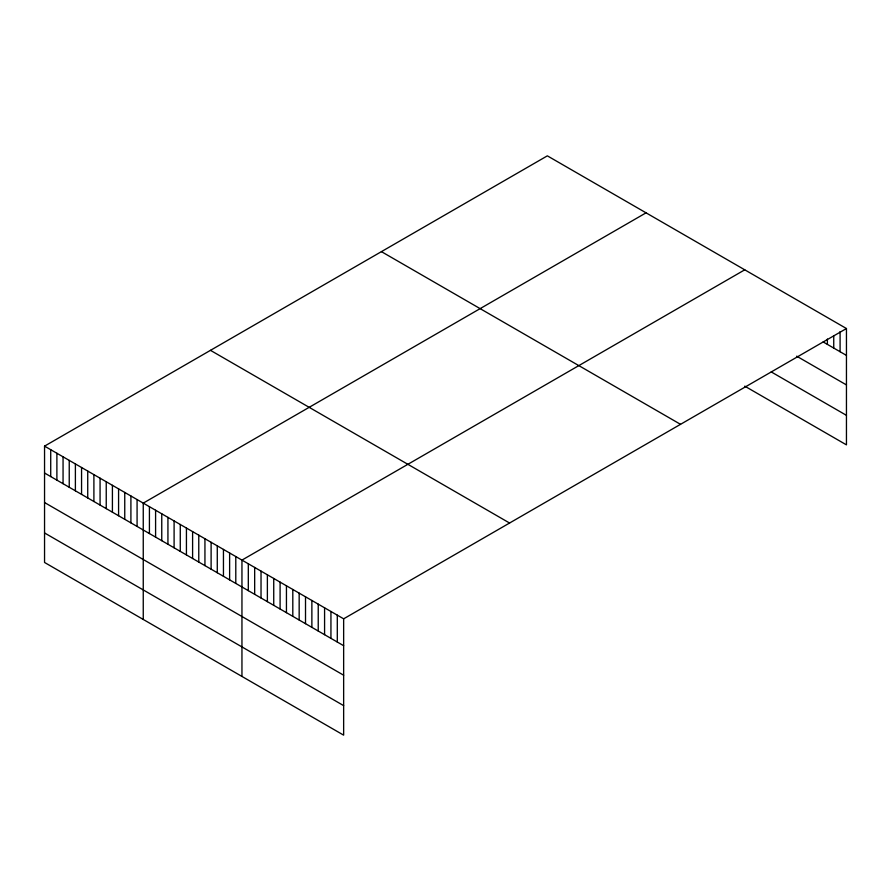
<?xml version="1.0" encoding="UTF-8"?>
<svg xmlns="http://www.w3.org/2000/svg" width="891" height="891" viewBox="0 0 891 891"><rect width="100%" height="100%" fill="white"/><g stroke="black" fill="none" stroke-linecap="round" stroke-linejoin="round"><path stroke-width="1.34" d="M44.55 446.135L343.648 618.822L343.648 735.153L44.55 562.466L44.55 446.135L547.352 155.847L846.45 328.534L846.45 444.865L744.753 386.148M646.053 212.838L143.251 503.125L143.251 619.457M744.753 269.817L241.951 560.105L241.951 676.436M343.648 618.822L846.45 328.534M823.15 341.944L846.45 355.398M796.665 356.177L846.45 384.923M771.238 371.915L846.45 415.34M381.426 251.641L680.524 424.328M210.476 350.341L509.574 523.028M44.55 473.01L343.648 645.697M44.55 502.535L343.648 675.211M44.55 532.952L343.648 705.627M840.09 331.575L840.09 351.733M833.742 335.974L833.742 348.069M827.383 339.025L827.383 344.394M337.299 615.146L337.299 642.021M330.94 611.482L330.94 638.357M324.58 607.807L324.58 634.682M318.232 604.143L318.232 631.017M311.872 600.467L311.872 627.342M305.513 596.803L305.513 623.678M299.164 593.128L299.164 620.002M292.805 589.463L292.805 616.338M286.445 585.799L286.445 612.663M280.097 582.124L280.097 608.998M273.737 578.459L273.737 605.323M267.378 574.784L267.378 601.659M261.03 571.12L261.03 597.984M254.67 567.444L254.67 594.319M248.311 563.78L248.311 590.644M235.792 556.541L235.792 583.416M229.622 552.988L229.622 579.852M223.452 549.424L223.452 576.299M217.281 545.86L217.281 572.735M211.111 542.296L211.111 569.171M204.941 538.732L204.941 565.607M198.771 535.179L198.771 562.043M192.601 531.615L192.601 558.49M186.431 528.051L186.431 554.926M180.272 524.487L180.272 551.362M174.101 520.934L174.101 547.798M167.931 517.37L167.931 544.245M161.761 513.806L161.761 540.681M155.591 510.242L155.591 537.117M149.421 506.678L149.421 533.553M137.08 499.561L137.08 526.436M130.91 495.997L130.91 522.872M124.751 492.433L124.751 519.308M118.581 488.869L118.581 515.744M112.411 485.317L112.411 512.18M106.241 481.753L106.241 508.627M100.07 478.189L100.07 505.063M93.9 474.625L93.9 501.499M87.73 471.072L87.73 497.935M81.56 467.508L81.56 494.382M75.39 463.944L75.39 490.818M69.231 460.38L69.231 487.254M63.061 456.816L63.061 483.69M56.89 453.263L56.89 480.126M50.72 449.699L50.72 476.574"/></g></svg>
